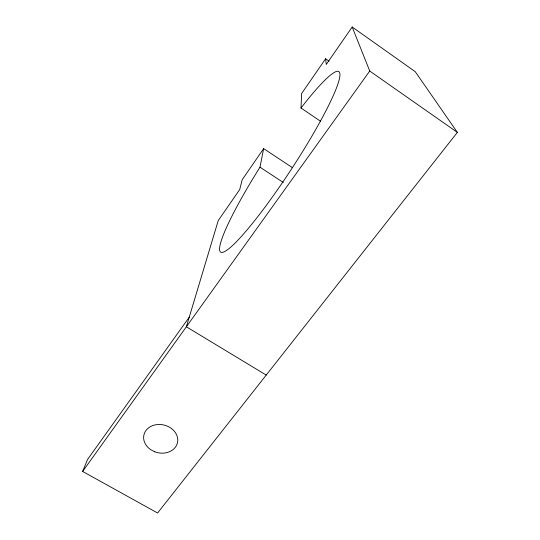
<?xml version="1.0" encoding="UTF-8"?>
<svg xmlns="http://www.w3.org/2000/svg" width="540" height="540" viewBox="0 0 540 540"><rect width="100%" height="100%" fill="white"/><g stroke="black" fill="none" stroke-linecap="round" stroke-linejoin="round"><path stroke-width="0.81" d="M320.497 121.223L301.01 108L301.61 93.555L325.6 58.779L329.042 61.175M301.01 108A107.879 13.757 -56.8 0 1 327.578 107.568A107.879 13.757 -56.8 0 1 231.012 246.908A107.879 13.757 -56.8 0 1 259.99 167.184L263.648 148.615L292.343 167.603M325.6 58.779L326.275 64.456L352.188 27L415.24 71.678L457.36 132.394L157.586 513L82.64 471.454L87.514 459.54L189.25 317.176M263.648 148.615L242.21 179.692L239.693 189.574L218.241 220.57L186.361 326.788L266.22 375.077M82.64 471.454L369.731 71.023L352.188 27M259.99 167.184L283.264 182.466M369.731 71.023L457.36 132.394M154.791 451.798L150.869 449.786A17.233 14.175 13.4 0 1 152.199 425.79A17.233 14.175 13.4 0 1 177.714 438.878A17.233 14.175 13.4 0 1 154.791 451.798"/></g></svg>
